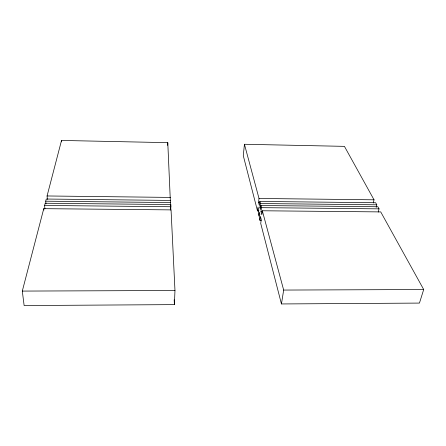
<?xml version="1.0" encoding="UTF-8"?>
<svg xmlns="http://www.w3.org/2000/svg" width="446" height="446" viewBox="0 0 446 446"><rect width="100%" height="100%" fill="white"/><g stroke="black" fill="none" stroke-linecap="round" stroke-linejoin="round"><path stroke-width="0.67" d="M167.707 145.385L167.785 142.664L61.526 140.44L47.07 195.967L47.376 199.373M170.339 200.745L167.785 142.664M170.584 205.907L170.595 200.432L46.267 199.033L45.709 201.196L45.96 203.939M44.923 208.895L44.6 205.444L45.174 203.242L170.796 204.569L170.662 208.605L170.595 207.256M170.785 210.105L170.796 204.569M174.392 304.618L174.971 290.491L171.052 209.888L43.764 208.661L22.3 291.082L24.129 305.56L174.392 304.618L174.169 299.762M373.269 203.014L374.027 199.808L344.435 146.36L244.436 144.27L243.282 155.66L257.509 210.93L258.892 210.941M257.509 210.93L257.978 207.067L258.764 210.083L258.29 213.963L258.836 216.093L259.316 212.201L259.84 214.214L259.355 218.116L259.918 220.291L261.306 220.302M376.168 207.379L376.786 204.798L375.649 202.735L259.817 201.436L259.338 205.383L258.541 202.389L259.014 198.459L244.436 144.27M378.241 212.101L379.033 208.851L377.868 206.749L260.916 205.517L260.425 209.492L259.895 207.49L260.38 203.532L259.817 201.436M259.918 220.291L260.403 216.377L261.228 219.532L260.732 223.463L281.443 303.949L419.446 303.085L423.7 289.526L380.728 211.911L262.332 210.768L261.824 214.771L260.994 211.638L261.49 207.652L260.916 205.517M281.443 303.949L283.667 290.067L262.332 210.768M22.3 291.082L174.971 290.491M283.667 290.067L423.7 289.526M259.895 207.49L261.284 207.507M44.6 205.444L170.902 206.732M261.49 207.652L379.033 208.851M260.994 211.638L262.382 211.649M47.07 195.967L170.444 197.416M259.014 198.459L374.027 199.808M258.541 202.389L259.929 202.406M45.709 201.196L170.695 202.556M260.38 203.532L376.786 204.798M43.764 208.661L43.892 210.049M61.526 140.44L61.626 141.828"/></g></svg>
